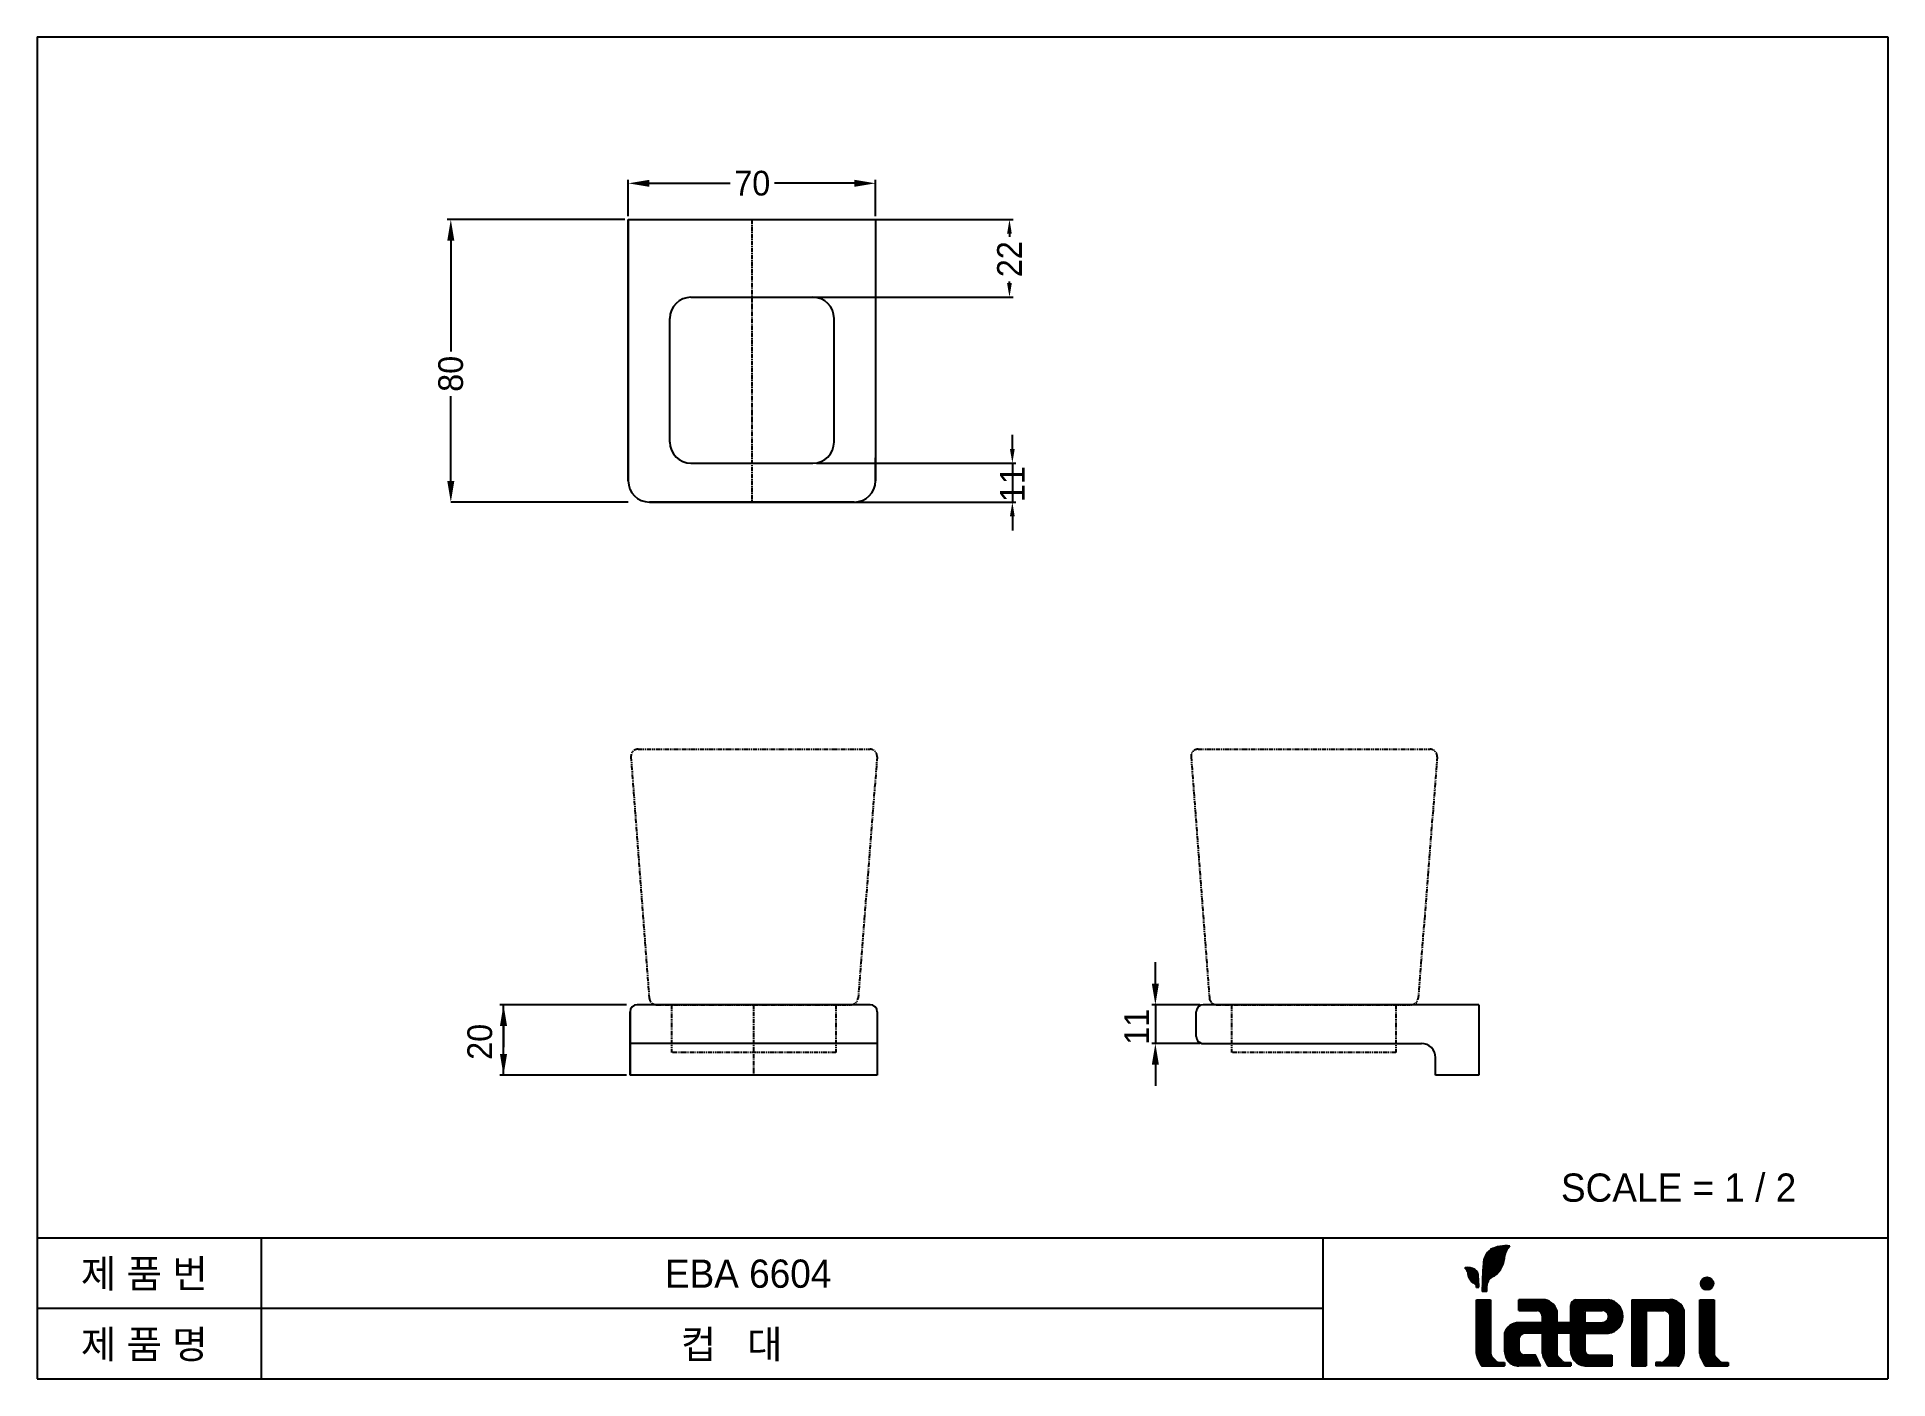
# Model space of a CAD drawing. Extents: x -1670 to -1408, y -23 to 167.
import ezdxf

# ---------------------------------------------------------------- set-up
doc = ezdxf.new("R2010")
doc.units = 0
doc.header["$LTSCALE"] = 0.5
doc.header["$MEASUREMENT"] = 0
doc.linetypes.add('CENTER', pattern=[2, 1.25, -0.25, 0.25, -0.25])
doc.linetypes.add('PHANTOM', pattern=[2.5, 1.25, -0.25, 0.25, -0.25, 0.25, -0.25])
doc.layers.get('0').update_dxf_attribs({"linetype": 'CONTINUOUS'})
doc.layers.get('Defpoints').update_dxf_attribs({"linetype": 'CONTINUOUS'})
for name, color, linetype in [('2', 1, 'CENTER'), ('3', 3, 'PHANTOM'), ('5', 2, 'CONTINUOUS')]:
    doc.layers.add(name, color=color, linetype=linetype)
doc.styles.get("Standard").update_dxf_attribs({"font": ''})
doc.styles.get('Standard').set_extended_font_data('Gulim')
pattern_1 = [(45, (-1676.98802, -209.42008), (-0.1122532, 0.1122532), [])]

msp = doc.modelspace()

# ---------------------------------------------------------------- hatches: boundary and pattern name
h = msp.add_hatch()
h.set_pattern_fill('ANSI31', color=256, scale=0.05, style=0)
h.set_pattern_definition(pattern_1)
h.paths.add_polyline_path([(-1466.78, -7.95, 0.152439), (-1468.15, -7.7, -0.152807), (-1467.78, -8.33, 0.234813), (-1467.03, -9.83, -0.344714), (-1466.51, -10.5), (-1466.2, -10.47, 0.019629), (-1466.28, -8.96, 0.23407)])
h.paths.add_polyline_path([(-1462.54, -5.9, -0.152807), (-1461.79, -4.65, 0.152439), (-1464.54, -5.14, 0.23407), (-1465.54, -7.16, 0.025622), (-1465.7, -11.09), (-1465.06, -11.09), (-1465.06, -10.23, -0.344714), (-1464.03, -8.91, 0.234813)])
h.paths.add_polyline_path([(-1464.54, -12.24), (-1466.54, -12.24), (-1466.54, -19.83, 0.08478), (-1466.38, -20.45), (-1465.95, -21.39, 0.273028), (-1465.63, -21.6), (-1462.54, -21.6), (-1462.54, -21.12), (-1463.26, -21.12, -0.18258), (-1463.73, -20.92), (-1464.29, -20.37, -0.182887), (-1464.54, -19.9)])
h = msp.add_hatch()
h.set_pattern_fill('ANSI31', color=256, scale=0.05, style=0)
h.set_pattern_definition(pattern_1)
h.paths.add_polyline_path([(-1432.99, -9.95, 1), (-1434.79, -9.95, 1)])
h.paths.add_polyline_path([(-1432.89, -12.24), (-1434.89, -12.24), (-1434.89, -19.83, 0.08478), (-1434.73, -20.45), (-1434.3, -21.39, 0.273028), (-1433.98, -21.6), (-1430.89, -21.6), (-1430.89, -21.12), (-1431.56, -21.12, -0.215348), (-1432.11, -20.89), (-1432.64, -20.37, -0.249626), (-1432.89, -19.72)])
h = msp.add_hatch()
h.set_pattern_fill('ANSI31', color=256, scale=0.05, style=0)
h.set_pattern_definition(pattern_1)
h.paths.add_polyline_path([(-1457.16, -14.73), (-1457.16, -15.48), (-1460.54, -15.48, 0.333333), (-1462.54, -16.98), (-1462.54, -19.44, 0.138772), (-1462.06, -20.93, 0.208636), (-1460.54, -21.6), (-1457.47, -21.6), (-1458.15, -20.1), (-1459.85, -20.1, -0.356664), (-1460.54, -19.26), (-1460.54, -17.82, -0.356664), (-1459.85, -16.98), (-1457.16, -16.98), (-1457.16, -19.83, 0.08478), (-1457.01, -20.45), (-1456.57, -21.39, 0.273028), (-1456.25, -21.6), (-1453.16, -21.6), (-1453.16, -21.12), (-1453.83, -21.12, -0.215348), (-1454.39, -20.89), (-1454.91, -20.37, -0.249626), (-1455.16, -19.72), (-1455.16, -16.98), (-1453.2, -16.98), (-1453.2, -19.41, 0.370754), (-1451.2, -21.6), (-1447.35, -21.6), (-1447.35, -20.1), (-1450.42, -20.1, -0.445713), (-1451.2, -19.27), (-1451.2, -16.98), (-1447.82, -16.98, 0.380922), (-1445.82, -14.61, 0.380922), (-1447.82, -12.24), (-1452.45, -12.24, 0.380354), (-1453.2, -13.07), (-1453.2, -15.48), (-1455.16, -15.48), (-1455.16, -13.74, 0.333333), (-1457.16, -12.24), (-1460.54, -12.24), (-1460.54, -13.74), (-1457.95, -13.74, -0.347968)])
h.paths.add_polyline_path([(-1450.89, -13.74), (-1448.72, -13.74, -0.407789), (-1447.82, -14.61, -0.407789), (-1448.72, -15.48), (-1451.2, -15.48), (-1451.2, -14.06, -0.494545)], flags=16)
h = msp.add_hatch()
h.set_pattern_fill('ANSI31', color=256, scale=0.05, style=0)
h.set_pattern_definition(pattern_1)
h.paths.add_polyline_path([(-1442.52, -13.74), (-1440.03, -13.74, -0.272414), (-1439.14, -14.26), (-1439.14, -19.72, -0.249626), (-1439.39, -20.37), (-1439.92, -20.89, -0.215348), (-1440.47, -21.12), (-1441.14, -21.12), (-1441.14, -21.6), (-1438.05, -21.6, 0.273028), (-1437.73, -21.39), (-1437.3, -20.45, 0.08478), (-1437.14, -19.83), (-1437.14, -13.74, 0.333333), (-1439.14, -12.24), (-1444.52, -12.24), (-1444.52, -21.6), (-1442.52, -21.6)])

# ---------------------------------------------------------------- linework, layer by layer
for p, q in [((-1670.28, 166.55), (-1408.28, 166.55)), ((-1670.28, 166.55), (-1670.28, -23.45)), ((-1408.28, 166.55), (-1408.28, -23.45)), ((-1554.59, 100.7), (-1583.59, 100.7)), ((-1466.2, 29.54), (-1505.2, 29.54)), ((-1670.28, -3.45), (-1408.28, -3.45)), ((-1638.55, -3.45), (-1638.55, -23.45)), ((-1488.28, -3.45), (-1488.28, -23.45)), ((-1466.51, -10.5), (-1466.2, -10.47)), ((-1465.06, -11.09), (-1465.06, -10.23)), ((-1466.54, -12.24), (-1464.54, -12.24)), ((-1466.54, -12.24), (-1464.54, -12.24)), ((-1466.54, -12.24), (-1465.54, -12.24)), ((-1466.54, -12.24), (-1465.54, -12.24)), ((-1466.54, -19.83), (-1466.54, -12.24)), ((-1465.06, -11.09), (-1465.7, -11.09)), ((-1464.54, -12.24), (-1464.54, -19.9)), ((-1457.16, -12.24), (-1460.54, -12.24)), ((-1457.9, -12.24), (-1460.54, -12.24)), ((-1460.54, -13.74), (-1460.54, -12.24)), ((-1457.9, -12.24), (-1459.16, -12.24)), ((-1453.2, -13.07), (-1453.2, -15.48)), ((-1452.45, -12.24), (-1447.82, -12.24)), ((-1452.45, -12.24), (-1451.2, -12.24)), ((-1444.52, -12.24), (-1439.14, -12.24)), ((-1444.52, -12.24), (-1444.52, -21.6)), ((-1444.52, -12.24), (-1442.52, -12.24)), ((-1434.89, -19.83), (-1434.89, -12.24)), ((-1434.89, -12.24), (-1432.89, -12.24)), ((-1434.89, -12.24), (-1432.89, -12.24)), ((-1434.89, -12.24), (-1433.89, -12.24)), ((-1432.89, -12.24), (-1432.89, -19.9)), ((-1670.28, -13.45), (-1488.28, -13.45)), ((-1457.95, -13.74), (-1460.54, -13.74)), ((-1460.54, -13.74), (-1457.95, -13.74)), ((-1457.16, -15.48), (-1460.54, -15.48)), ((-1459.16, -15.48), (-1460.54, -15.48)), ((-1457.16, -15.48), (-1457.16, -14.73)), ((-1457.16, -14.73), (-1457.16, -15.48)), ((-1457.16, -14.73), (-1457.16, -15.48)), ((-1455.16, -13.74), (-1455.16, -15.48)), ((-1453.2, -15.48), (-1455.16, -15.48)), ((-1451.2, -13.97), (-1451.2, -15.48)), ((-1451.2, -15.48), (-1448.71, -15.48)), ((-1450.95, -13.74), (-1448.71, -13.74)), ((-1445.82, -14.62), (-1445.82, -14.6)), ((-1442.52, -13.74), (-1442.52, -21.6)), ((-1442.52, -13.74), (-1440.03, -13.74)), ((-1439.14, -14.26), (-1439.14, -19.9)), ((-1437.14, -19.83), (-1437.14, -13.74)), ((-1462.54, -16.98), (-1462.54, -19.26)), ((-1460.54, -17.82), (-1460.54, -19.26)), ((-1457.16, -16.98), (-1459.85, -16.98)), ((-1457.16, -16.98), (-1459.85, -16.98)), ((-1457.16, -19.83), (-1457.16, -16.98)), ((-1453.2, -16.98), (-1455.16, -16.98)), ((-1455.16, -16.98), (-1455.16, -19.9)), ((-1453.2, -16.98), (-1453.2, -19.27)), ((-1451.2, -16.98), (-1451.2, -19.27)), ((-1451.2, -16.98), (-1447.82, -16.98)), ((-1466.38, -20.45), (-1465.96, -21.37)), ((-1463.73, -20.92), (-1464.29, -20.37)), ((-1458.15, -20.1), (-1459.85, -20.1)), ((-1457.47, -21.6), (-1458.15, -20.1)), ((-1458.14, -20.12), (-1458.15, -20.12)), ((-1457.01, -20.45), (-1456.58, -21.37)), ((-1454.36, -20.92), (-1454.91, -20.37)), ((-1450.42, -20.1), (-1447.35, -20.1)), ((-1447.35, -20.1), (-1447.35, -21.6)), ((-1439.95, -20.92), (-1439.39, -20.37)), ((-1437.3, -20.45), (-1437.72, -21.37)), ((-1434.73, -20.45), (-1434.31, -21.37)), ((-1432.09, -20.92), (-1432.64, -20.37)), ((-1670.28, -23.45), (-1408.28, -23.45)), ((-1465.63, -21.6), (-1462.54, -21.6)), ((-1463.26, -21.12), (-1462.54, -21.12)), ((-1462.54, -21.12), (-1462.54, -21.6)), ((-1457.47, -21.6), (-1460.54, -21.6)), ((-1457.47, -21.58), (-1457.47, -21.6)), ((-1456.25, -21.6), (-1453.16, -21.6)), ((-1453.88, -21.12), (-1453.16, -21.12)), ((-1453.16, -21.12), (-1453.16, -21.6)), ((-1451.2, -21.6), (-1447.35, -21.6)), ((-1444.52, -21.6), (-1442.52, -21.6)), ((-1440.42, -21.12), (-1441.14, -21.12)), ((-1441.14, -21.12), (-1441.14, -21.6)), ((-1438.05, -21.6), (-1441.14, -21.6)), ((-1433.98, -21.6), (-1430.89, -21.6)), ((-1431.61, -21.12), (-1430.89, -21.12)), ((-1430.89, -21.12), (-1430.89, -21.6))]:
    msp.add_line(p, q)
msp.add_circle((-1433.89, -9.95), 0.9)
for centre, radius, start, end in [((-1583.59, 103.7), 3, 180, 270), ((-1463, -7.16), 2.53, 127.3039, 180), ((-1462.37, -9.29), 4.68, 82.9714, 117.641), ((-1460.16, -6.46), 2.44, 132.0812, 166.8332), ((-1467.86, -10.03), 2.34, 62.359, 97.0286), ((-1468.97, -8.61), 1.22, 13.1668, 47.9188), ((-1427.27, -10.72), 38.43, 174.6743, 180.5452), ((-1466.3, -5.9), 3.77, 307.1425, 0), ((-1465.89, -8.33), 1.88, 180, 232.8575), ((-1467.19, -10.5), 0.682, 0, 76.0792), ((-1467.54, -8.96), 1.27, 0, 52.6961), ((-1485.41, -10.74), 19.22, 0.8275, 5.3257), ((-1463.7, -10.23), 1.36, 103.9208, 180), ((-1457.16, -14.32), 2.08, 16.2602, 90), ((-1452.35, -13.07), 0.841, 96.702, 180), ((-1448.15, -14.55), 2.33, 358.7527, 81.8382), ((-1439.14, -14.32), 2.08, 16.2602, 90), ((-1460.54, -17.56), 2.08, 90, 163.7398), ((-1458.18, -14.73), 1.02, 0, 76.745), ((-1450.92, -14.01), 0.279, 96.7202, 171.4623), ((-1448.71, -14.63), 0.897, 1.5827, 89.6769), ((-1448.71, -14.58), 0.897, 270.3231, 358.4173), ((-1448.15, -14.67), 2.33, 278.1618, 1.2473), ((-1440.03, -14.76), 1.02, 29.0464, 90), ((-1459.68, -17.82), 0.854, 101.4821, 180), ((-1464.64, -19.69), 1.9, 184.1941, 203.5778), ((-1463.8, -19.81), 0.739, 187.304, 228.7604), ((-1463.24, -20.4), 0.724, 226.6491, 268.0374), ((-1459.67, -19.35), 2.87, 178.1832, 213.4192), ((-1460.54, -19.52), 2.08, 222.8604, 270), ((-1459.68, -19.26), 0.854, 180, 258.5179), ((-1455.27, -19.69), 1.9, 184.1941, 203.5778), ((-1454.43, -19.81), 0.739, 187.304, 228.7604), ((-1453.86, -20.4), 0.724, 226.6491, 268.0374), ((-1450.92, -19.34), 2.28, 178.3223, 263.0475), ((-1450.44, -19.34), 0.762, 175.1089, 271.2015), ((-1440.44, -20.4), 0.724, 271.9626, 313.3509), ((-1439.88, -19.81), 0.739, 311.2396, 352.696), ((-1439.04, -19.69), 1.9, 336.4222, 355.8059), ((-1433, -19.69), 1.9, 184.1941, 203.5778), ((-1432.16, -19.81), 0.739, 187.304, 228.7604), ((-1431.59, -20.4), 0.724, 226.6491, 268.0374), ((-1465.61, -21.22), 0.38, 203.7602, 266.9185), ((-1456.23, -21.22), 0.38, 203.7602, 266.9185), ((-1438.07, -21.22), 0.38, 273.0815, 336.2398), ((-1433.96, -21.22), 0.38, 203.7602, 266.9185)]:
    msp.add_arc(centre, radius, start, end)
at = {"layer": '2'}
for p, q in [((-1569.09, 140.7), (-1569.09, 100.7)), ((-1568.84, 29.54), (-1568.84, 19.54))]:
    msp.add_line(p, q, dxfattribs=at)
at = {"layer": '3'}
for p, q in [((-1585.21, 65.71), (-1552.37, 65.71)), ((-1505.93, 65.71), (-1473.09, 65.71)), ((-1586.21, 64.64), (-1583.62, 30.47)), ((-1551.37, 64.63), (-1554.06, 30.46)), ((-1506.93, 64.64), (-1504.34, 30.47)), ((-1472.09, 64.63), (-1474.78, 30.46)), ((-1582.62, 29.54), (-1555.06, 29.54)), ((-1580.46, 29.54), (-1580.46, 22.79)), ((-1557.21, 29.54), (-1557.21, 22.79)), ((-1503.34, 29.54), (-1475.78, 29.54)), ((-1501.18, 29.54), (-1501.18, 22.79)), ((-1477.93, 29.54), (-1477.93, 22.79)), ((-1557.21, 22.79), (-1580.46, 22.79)), ((-1477.93, 22.79), (-1501.18, 22.79))]:
    msp.add_line(p, q, dxfattribs=at)
for centre, start, end in [((-1585.21, 64.71), 90, 184.3365), ((-1552.37, 64.71), 355.501, 90), ((-1505.93, 64.71), 90, 184.3365), ((-1473.09, 64.71), 355.501, 90), ((-1582.62, 30.54), 184.3365, 270), ((-1555.06, 30.54), 270, 355.501), ((-1503.34, 30.54), 184.3365, 270), ((-1475.78, 30.54), 270, 355.501)]:
    msp.add_arc(centre, 1, start, end, dxfattribs=at)
at = {"layer": '5', "color": 1}
for p, q in [((-1586.59, 141.2), (-1586.59, 146.33)), ((-1583.59, 145.83), (-1572.17, 145.83)), ((-1554.59, 145.83), (-1565.91, 145.83)), ((-1551.59, 141.2), (-1551.59, 146.33)), ((-1587.09, 140.7), (-1612.21, 140.7)), ((-1551.59, 140.7), (-1532.13, 140.7)), ((-1611.71, 137.7), (-1611.71, 122.03)), ((-1532.63, 138.7), (-1532.63, 138.25)), ((-1532.63, 131.7), (-1532.63, 131.94)), ((-1560.46, 129.7), (-1532.13, 129.7)), ((-1611.71, 103.7), (-1611.71, 115.69)), ((-1532.22, 108.2), (-1532.22, 110.2)), ((-1559.96, 106.2), (-1531.72, 106.2)), ((-1532.22, 106.2), (-1532.22, 100.7)), ((-1586.59, 100.7), (-1611.71, 100.7)), ((-1559.96, 100.7), (-1531.72, 100.7)), ((-1532.22, 98.7), (-1532.22, 96.7)), ((-1511.98, 32.54), (-1511.98, 35.54)), ((-1586.84, 29.54), (-1604.75, 29.54)), ((-1604.25, 19.54), (-1604.25, 29.54)), ((-1505.7, 29.54), (-1512.48, 29.54)), ((-1511.98, 29.54), (-1511.98, 24.05)), ((-1604.25, 26.54), (-1604.25, 23.54)), ((-1604.25, 22.54), (-1604.25, 25.54)), ((-1505.7, 24.05), (-1512.48, 24.05)), ((-1511.98, 21.05), (-1511.98, 18.05)), ((-1586.84, 19.54), (-1604.75, 19.54))]:
    msp.add_line(p, q, dxfattribs=at)
for points in [[(-1583.59, 146.33), (-1583.59, 145.33), (-1586.59, 145.83)], [(-1554.59, 146.33), (-1554.59, 145.33), (-1551.59, 145.83)], [(-1612.21, 137.7), (-1611.21, 137.7), (-1611.71, 140.7)], [(-1532.97, 138.7), (-1532.3, 138.7), (-1532.63, 140.7)], [(-1532.97, 131.7), (-1532.3, 131.7), (-1532.63, 129.7)], [(-1532.56, 108.2), (-1531.89, 108.2), (-1532.22, 106.2)], [(-1612.21, 103.7), (-1611.21, 103.7), (-1611.71, 100.7)], [(-1532.56, 98.7), (-1531.89, 98.7), (-1532.22, 100.7)], [(-1512.48, 32.54), (-1511.48, 32.54), (-1511.98, 29.54)], [(-1603.75, 26.54), (-1604.75, 26.54), (-1604.25, 29.54)], [(-1512.48, 21.05), (-1511.48, 21.05), (-1511.98, 24.05)], [(-1603.75, 22.54), (-1604.75, 22.54), (-1604.25, 19.54)]]:
    msp.add_solid(points, dxfattribs=at)
at = {"layer": 'Defpoints'}
for p, q in [((-1586.59, 103.7), (-1586.59, 140.7)), ((-1586.59, 140.7), (-1551.59, 140.7)), ((-1586.59, 140.7), (-1586.59, 103.7)), ((-1551.59, 140.7), (-1551.59, 103.7)), ((-1577.71, 129.7), (-1560.46, 129.7)), ((-1580.71, 109.2), (-1580.71, 126.7)), ((-1557.46, 109.2), (-1557.46, 126.7)), ((-1577.71, 106.2), (-1560.46, 106.2)), ((-1551.59, 103.7), (-1551.59, 106.97)), ((-1583.59, 100.7), (-1554.59, 100.7)), ((-1552.34, 29.54), (-1585.34, 29.54)), ((-1466.2, 29.54), (-1466.2, 19.54)), ((-1586.34, 28.54), (-1586.34, 19.54)), ((-1586.34, 19.54), (-1586.34, 28.54)), ((-1551.34, 28.54), (-1551.34, 19.54)), ((-1551.34, 28.54), (-1551.34, 19.54)), ((-1506.2, 25.05), (-1506.2, 28.54)), ((-1551.34, 24.05), (-1586.34, 24.05)), ((-1505.2, 24.05), (-1474.32, 24.05)), ((-1472.32, 19.54), (-1472.32, 22.05)), ((-1472.32, 20.86), (-1472.32, 21.05)), ((-1551.34, 19.54), (-1586.34, 19.54)), ((-1466.2, 19.54), (-1472.32, 19.54))]:
    msp.add_line(p, q, dxfattribs=at)
for centre, radius, start, end in [((-1577.71, 126.7), 3, 90, 180), ((-1560.46, 126.7), 3, 0, 90), ((-1577.71, 109.2), 3, 180, 270), ((-1560.46, 109.2), 3, 270, 0), ((-1554.59, 103.7), 3, 270, 0), ((-1585.34, 28.54), 1, 90, 180), ((-1552.34, 28.54), 1, 360, 90), ((-1505.2, 28.54), 1, 90, 180), ((-1505.2, 25.05), 1, 180, 270.3114), ((-1474.32, 22.05), 2, 0, 90)]:
    msp.add_arc(centre, radius, start, end, dxfattribs=at)

# ---------------------------------------------------------------- texts
at = {"layer": '5', "color": 7}
for s, p in [('SCALE = 1 / 2', (-1454.57, 1.64)), ('제 품 번', (-1664.08, -10.54)), ('         EBA 6604', (-1594.49, -10.54)), ('제 품 명', (-1664.08, -20.54)), ('          컵   대', (-1593.7, -20.54))]:
    msp.add_text(s, height=4, dxfattribs=at).set_placement(p)
at = {"layer": '5', "color": 7, "insert": (-1569.04, 145.83), "char_height": 3.5, "attachment_point": 5}
msp.add_mtext('70', dxfattribs=at)
at = {"layer": '5', "color": 7, "char_height": 3.5, "attachment_point": 5, "rotation": 90}
for s, insert in [('22', (-1532.63, 135.09)), ('80', (-1611.71, 118.86)), ('11', (-1532.22, 103.25)), ('20', (-1607.59, 24.28)), ('11', (-1514.64, 26.42))]:
    msp.add_mtext(s, dxfattribs=dict(at, insert=insert))

doc.saveas('drawing.dxf')
